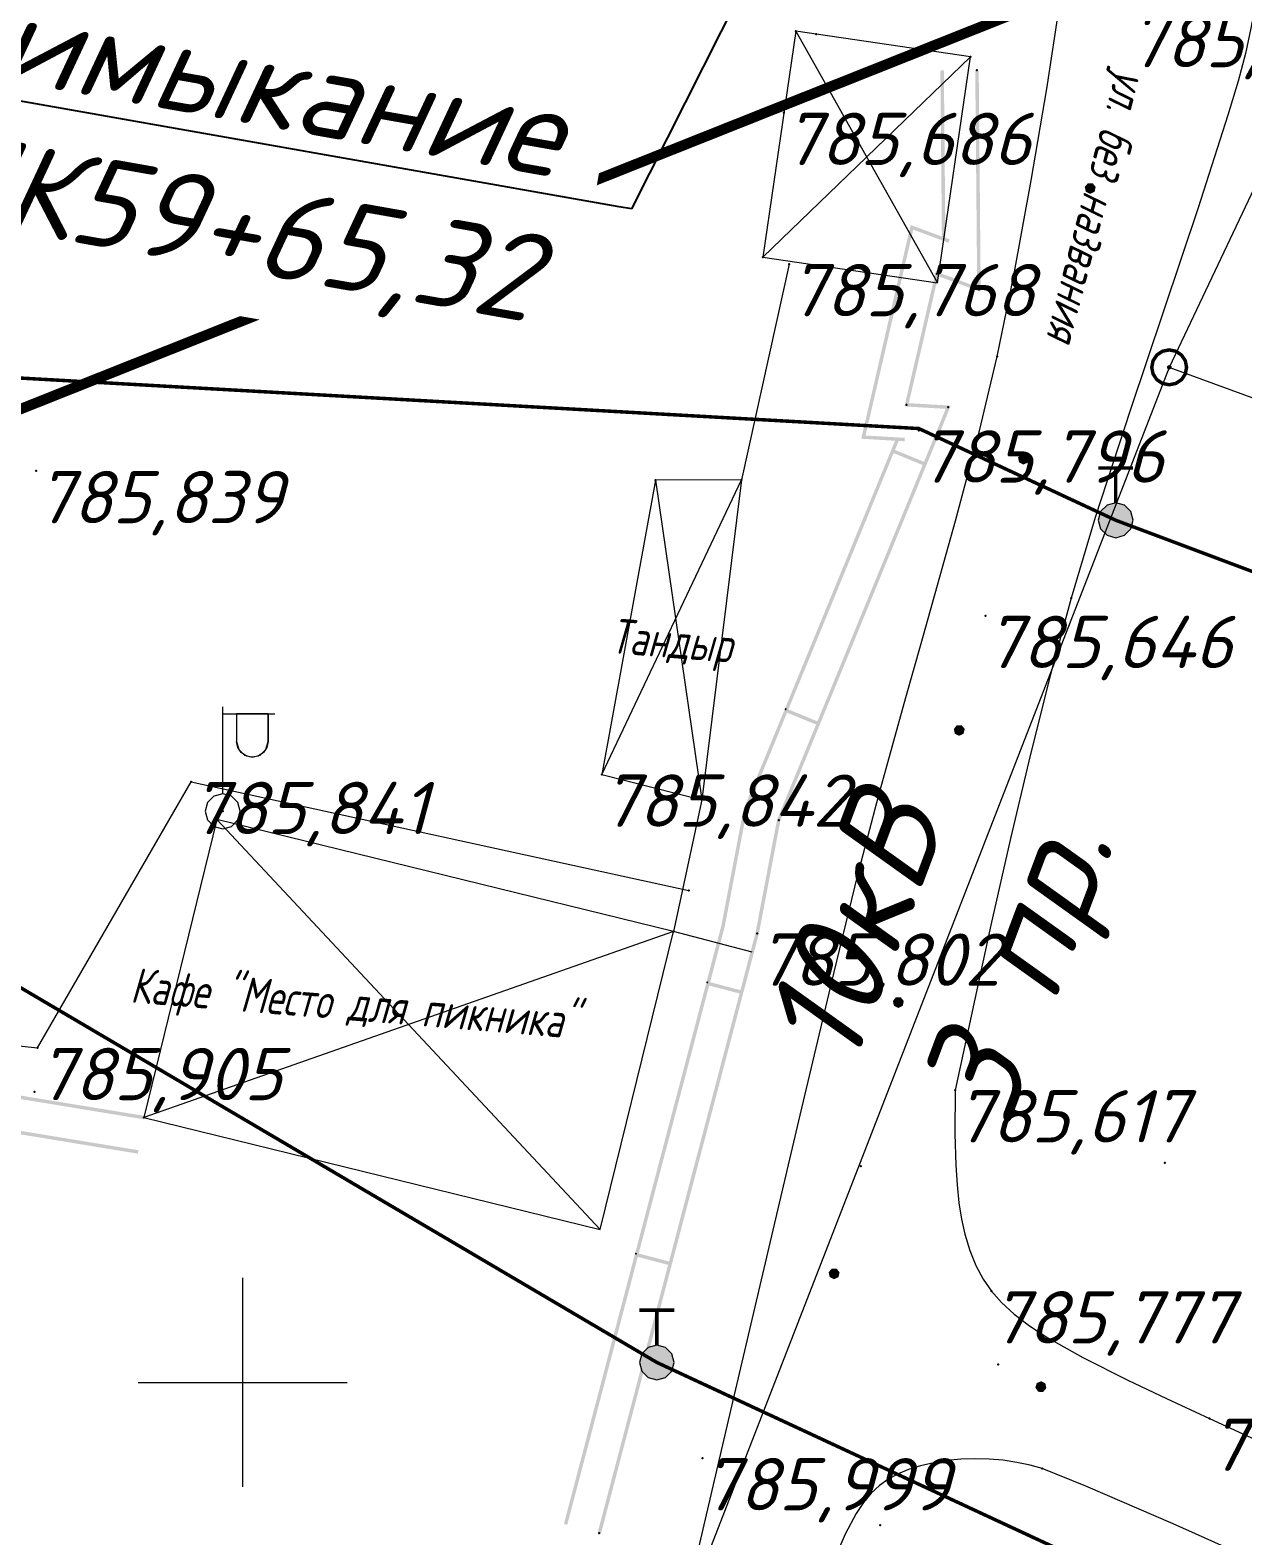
# Model space of a CAD drawing. Header units: metres. Extents: x 629572 to 645168, y 4785785 to 4790166.
# Drawn here: x 634293.9 to 634328.7, y 4788195.59 to 4788238.8 of the extents above; entities that cross this region are included whole.
import ezdxf
from ezdxf import colors
from ezdxf.entities.mleader import LeaderData, LeaderLine
from ezdxf.math import Vec2, Vec3

# ---------------------------------------------------------------- set-up
doc = ezdxf.new("R2010")
doc.units = ezdxf.units.M
doc.linetypes.add('Сплошная', pattern=[0])
doc.linetypes.add('Сплошная_0_50', pattern=[0])
doc.layers.get('0').update_dxf_attribs({"linetype": 'CONTINUOUS'})
for name, color, linetype in [('Дороги с покрытием (край_ бровка)', 7, 'CONTINUOUS'), ('Дороги с покрытием (осевая линия)', 7, 'CONTINUOUS'), ('Здания и строения', 7, 'CONTINUOUS'), ('каб.TNS+', 7, 'CONTINUOUS'), ('Кабельные столбики-сторожки', 7, 'CONTINUOUS'), ('красная линия', 7, 'CONTINUOUS'), ('Нурсултан', 7, 'CONTINUOUS'), ('Ограды каменные и жб (H более 1м) - по краю', 7, 'CONTINUOUS'), ('подпись съездов', 7, 'CONTINUOUS'), ('Сетка координатная', 7, 'CONTINUOUS'), ('Столбы железобетонные', 7, 'CONTINUOUS'), ('тест', 7, 'CONTINUOUS'), ('Тротуары и пешеходные дорожки (бордюр)', 7, 'CONTINUOUS'), ('Фонарь электр._ на мет.столб', 7, 'CONTINUOUS')]:
    doc.layers.add(name, color=color, linetype=linetype)
doc.layers.add('ЛЭП в.напряж.', color=10, linetype='SIL_KAB_VYSVOLT', lineweight=13)
doc.styles.add('ISOCPEUR', font='isocpeui.ttf')
doc.styles.get("Standard").update_dxf_attribs({"font": 'isocpeui.ttf'})
doc.linetypes.add('SIL_KAB_VYSVOLT', pattern='A,1.5,["<<",Standard,S=1.6,R=0,X=-1.5,Y=-0.8],5,0,1.5,[">>",Standard,S=1.6,R=0,X=-2.14,Y=-0.8],-2,8,-2', length=20)
doc.linetypes.add('TELEFON', pattern='A,8,["o",Standard,S=1,R=0,X=-4.33,Y=-0.34],-2', length=10)

# ---------------------------------------------------------------- blocks, each defined once
blk = doc.blocks.new('34 - 110.1.1 фонарь на  метал.столб')
at = {"color": 7, "linetype": 'Continuous', "lineweight": 0, "flags": 128}
for points in [[(0, 0.5), (0, 3)], [(0, 2.8), (1.5, 2.8)], [(0.4, 2.8), (0.4, 2)], [(1.3, 2.8), (1.3, 2)], [(1.3, 2), (1.266, 1.828), (1.168, 1.682), (1.022, 1.584), (0.85, 1.55), (0.678, 1.584), (0.532, 1.682), (0.434, 1.828), (0.4, 2)]]:
    blk.add_lwpolyline(points, dxfattribs=at)
at = {"color": 7, "linetype": 'Continuous', "lineweight": 0, "true_color": 0xffffff, "flags": 128}
blk.add_lwpolyline([(1.3, 2.8), (0.4, 2.8), (0.4, 2), (0.46, 1.775), (0.625, 1.61), (0.85, 1.55), (1.075, 1.61), (1.24, 1.775), (1.3, 2), (1.3, 2.8)], close=True, dxfattribs=at)
at = {"color": 7, "linetype": 'Continuous', "lineweight": 0, "flags": 128}
blk.add_lwpolyline([(0, 0.5), (-0.25, 0.433), (-0.433, 0.25), (-0.5, 0), (-0.433, -0.25), (-0.25, -0.433), (0, -0.5), (0.25, -0.433), (0.433, -0.25), (0.5, 0), (0.433, 0.25), (0.25, 0.433), (0, 0.5)], close=True, dxfattribs=at)
at = {"color": 7, "style": 'ISOCPEUR', "flags": 1}
for tag in ['X', 'Отметка', 'Имя объекта CREDO-III', 'Код объекта CREDO-III', 'Y']:
    blk.add_attdef(tag, (0, 0), '', height=2.5, dxfattribs=at)
blk = doc.blocks.new('26 - 108.1.1 опоры  жб d-1.0')
blk.add_hatch(color=7).paths.add_polyline_path([(0, 0.05), (-0.05, 0), (0, -0.05), (0.05, 0)])
at = {"color": 7, "linetype": 'Continuous', "lineweight": 0, "const_width": 0.1, "flags": 128}
blk.add_lwpolyline([(0, 0.5), (0.191, 0.462), (0.354, 0.354), (0.462, 0.191), (0.5, 0), (0.462, -0.191), (0.354, -0.354), (0.191, -0.462), (0, -0.5), (-0.191, -0.462), (-0.354, -0.354), (-0.462, -0.191), (-0.5, 0), (-0.462, 0.191), (-0.354, 0.354), (-0.191, 0.462), (0, 0.5)], close=True, dxfattribs=at)
at = {"color": 7, "linetype": 'Continuous', "lineweight": 0, "true_color": 0xffffff, "flags": 128}
blk.add_lwpolyline([(0, 0.5), (-0.25, 0.433), (-0.433, 0.25), (-0.5, 0), (-0.433, -0.25), (-0.25, -0.433), (0, -0.5), (0.25, -0.433), (0.433, -0.25), (0.5, 0), (0.433, 0.25), (0.25, 0.433), (0, 0.5)], close=True, dxfattribs=at)
at = {"color": 7, "linetype": 'Continuous', "lineweight": 0, "flags": 128}
for points in [[(0, 0.05), (-0.05, 0), (0, -0.05), (0.05, 0), (0, 0.05)], [(0, 0.05), (0.043, 0.025), (0.043, -0.025), (0, -0.05), (-0.043, -0.025), (-0.043, 0.025), (0, 0.05)]]:
    blk.add_lwpolyline(points, close=True, dxfattribs=at)
at = {"color": 7, "style": 'ISOCPEUR', "flags": 1}
for tag in ['Отметка(высота) верхнего провода', 'Отметка(высота) нижнего провода', 'X', 'Высота', 'Отметка', 'Имя объекта CREDO-III', 'Код объекта CREDO-III', 'Номер', 'Y']:
    blk.add_attdef(tag, (0, 0), '', height=2.5, dxfattribs=at)
blk = doc.blocks.new('1010 - 119.2 эл.кабел.столбики-сторожки')
blk.add_hatch(color=7).paths.add_polyline_path([(0, 0.5), (-0.25, 0.433), (-0.433, 0.25), (-0.5, 0), (-0.433, -0.25), (-0.25, -0.433), (0, -0.5), (0.25, -0.433), (0.433, -0.25), (0.5, 0), (0.433, 0.25), (0.25, 0.433), (0, 0.5)])
at = {"color": 7, "linetype": 'Continuous', "lineweight": 0, "const_width": 0.1, "flags": 128}
for points in [[(-0.5, 1.5), (0.5, 1.5)], [(0, 0.5), (0, 1.5)]]:
    blk.add_lwpolyline(points, dxfattribs=at)
at = {"color": 7, "linetype": 'Continuous', "lineweight": 0, "flags": 128}
blk.add_lwpolyline([(0, 0.5), (-0.25, 0.433), (-0.433, 0.25), (-0.5, 0), (-0.433, -0.25), (-0.25, -0.433), (0, -0.5), (0.25, -0.433), (0.433, -0.25), (0.5, 0), (0.433, 0.25), (0.25, 0.433), (0, 0.5)], close=True, dxfattribs=at)
at = {"color": 7, "style": 'ISOCPEUR', "flags": 1}
for tag in ['X', 'Отметка', 'Отметка', 'Имя объекта CREDO-III', 'Код объекта CREDO-III', 'Примечание', 'Тип попереч. профиля', 'Y']:
    blk.add_attdef(tag, (0, 0), '', height=2.5, dxfattribs=at)
blk = doc.blocks.new('Крест')
at = {"color": 0, "linetype": 'Continuous', "lineweight": 0, "flags": 128}
for points in [[(0, -1), (0, 1)], [(-1, 0), (1, 0)]]:
    blk.add_lwpolyline(points, dxfattribs=at)

msp = doc.modelspace()

# ---------------------------------------------------------------- hatches: boundary and pattern name
at = {"layer": 'Дороги с покрытием (осевая линия)'}
for points in [[(634324.164, 4788234.3), (634324.165, 4788234.295), (634324.19, 4788234.177), (634324.193, 4788234.168), (634324.198, 4788234.161), (634324.236, 4788234.142), (634324.315, 4788234.104), (634324.319, 4788234.113), (634324.323, 4788234.104), (634324.441, 4788234.159), (634324.437, 4788234.168), (634324.441, 4788234.159), (634324.447, 4788234.166), (634324.477, 4788234.292), (634324.467, 4788234.295), (634324.475, 4788234.301), (634324.41, 4788234.384), (634324.395, 4788234.403), (634324.393, 4788234.406), (634324.392, 4788234.407), (634324.387, 4788234.407), (634324.334, 4788234.4), (634324.322, 4788234.398), (634324.387, 4788234.407), (634324.257, 4788234.408), (634324.249, 4788234.405), (634324.167, 4788234.304)], [(634322.249, 4788226.534), (634322.25, 4788226.529), (634322.26, 4788226.531), (634322.25, 4788226.529), (634322.275, 4788226.411), (634322.277, 4788226.402), (634322.282, 4788226.395), (634322.32, 4788226.376), (634322.398, 4788226.336), (634322.403, 4788226.345), (634322.399, 4788226.338), (634322.398, 4788226.336), (634322.402, 4788226.334), (634322.404, 4788226.335), (634322.407, 4788226.336), (634322.525, 4788226.39), (634322.521, 4788226.399), (634322.531, 4788226.397), (634322.562, 4788226.523), (634322.563, 4788226.528), (634322.56, 4788226.532), (634322.496, 4788226.615), (634322.481, 4788226.635), (634322.479, 4788226.638), (634322.478, 4788226.639), (634322.473, 4788226.639), (634322.473, 4788226.637), (634322.473, 4788226.629), (634322.473, 4788226.639), (634322.343, 4788226.642), (634322.339, 4788226.642), (634322.335, 4788226.638), (634322.331, 4788226.63), (634322.302, 4788226.582), (634322.335, 4788226.638), (634322.252, 4788226.538)], [(634320.407, 4788218.75), (634320.404, 4788218.746), (634320.405, 4788218.742), (634320.415, 4788218.744), (634320.405, 4788218.742), (634320.432, 4788218.624), (634320.434, 4788218.615), (634320.44, 4788218.608), (634320.478, 4788218.59), (634320.557, 4788218.552), (634320.56, 4788218.559), (634320.558, 4788218.554), (634320.557, 4788218.552), (634320.561, 4788218.55), (634320.563, 4788218.551), (634320.566, 4788218.552), (634320.583, 4788218.564), (634320.62, 4788218.589), (634320.566, 4788218.552), (634320.683, 4788218.609), (634320.688, 4788218.616), (634320.717, 4788218.743), (634320.707, 4788218.745), (634320.717, 4788218.743), (634320.718, 4788218.747), (634320.715, 4788218.751), (634320.649, 4788218.833), (634320.633, 4788218.853), (634320.632, 4788218.855), (634320.63, 4788218.856), (634320.626, 4788218.856), (634320.626, 4788218.854), (634320.626, 4788218.846), (634320.626, 4788218.856), (634320.495, 4788218.856), (634320.488, 4788218.852), (634320.496, 4788218.846), (634320.488, 4788218.852), (634320.483, 4788218.844), (634320.476, 4788218.832), (634320.488, 4788218.852), (634320.407, 4788218.75), (634320.415, 4788218.744)], [(634318.659, 4788210.943), (634318.656, 4788210.939), (634318.657, 4788210.935), (634318.684, 4788210.817), (634318.687, 4788210.808), (634318.696, 4788210.81), (634318.687, 4788210.808), (634318.688, 4788210.803), (634318.692, 4788210.801), (634318.694, 4788210.806), (634318.696, 4788210.81), (634318.692, 4788210.801), (634318.73, 4788210.783), (634318.756, 4788210.771), (634318.757, 4788210.77), (634318.809, 4788210.745), (634318.814, 4788210.743), (634318.815, 4788210.744), (634318.818, 4788210.745), (634318.814, 4788210.754), (634318.811, 4788210.749), (634318.814, 4788210.754), (634318.818, 4788210.745), (634318.834, 4788210.753), (634318.831, 4788210.754), (634318.819, 4788210.757), (634318.815, 4788210.757), (634318.804, 4788210.76), (634318.8, 4788210.761), (634318.782, 4788210.765), (634318.8, 4788210.761), (634318.81, 4788210.758), (634318.819, 4788210.757), (634318.831, 4788210.754), (634318.836, 4788210.757), (634318.872, 4788210.783), (634318.831, 4788210.754), (634318.834, 4788210.753), (634318.935, 4788210.802), (634318.941, 4788210.809), (634318.931, 4788210.811), (634318.941, 4788210.809), (634318.969, 4788210.936), (634318.97, 4788210.941), (634318.967, 4788210.945), (634318.959, 4788210.938), (634318.967, 4788210.945), (634318.901, 4788211.026), (634318.885, 4788211.046), (634318.883, 4788211.048), (634318.882, 4788211.05), (634318.878, 4788211.05), (634318.878, 4788211.048), (634318.878, 4788211.041), (634318.878, 4788211.05), (634318.825, 4788211.041), (634318.812, 4788211.039), (634318.878, 4788211.05), (634318.747, 4788211.049), (634318.74, 4788211.045), (634318.747, 4788211.039), (634318.74, 4788211.045)], [(634316.817, 4788203.163), (634316.814, 4788203.159), (634316.815, 4788203.155), (634316.824, 4788203.157), (634316.815, 4788203.155), (634316.839, 4788203.037), (634316.841, 4788203.027), (634316.842, 4788203.022), (634316.846, 4788203.02), (634316.848, 4788203.025), (634316.85, 4788203.029), (634316.846, 4788203.02), (634316.884, 4788203.001), (634316.962, 4788202.961), (634316.966, 4788202.959), (634316.968, 4788202.96), (634316.971, 4788202.961), (634316.966, 4788202.97), (634316.971, 4788202.961), (634316.988, 4788202.972), (634317.026, 4788202.997), (634316.971, 4788202.961), (634317.089, 4788203.015), (634317.093, 4788203.017), (634317.095, 4788203.021), (634317.126, 4788203.147), (634317.117, 4788203.15), (634317.125, 4788203.156), (634317.061, 4788203.24), (634317.046, 4788203.26), (634317.044, 4788203.262), (634317.043, 4788203.263), (634317.038, 4788203.263), (634317.038, 4788203.262), (634317.038, 4788203.253), (634317.038, 4788203.263), (634316.908, 4788203.266), (634316.9, 4788203.263), (634316.895, 4788203.255), (634316.866, 4788203.207), (634316.9, 4788203.263)], [(634322.83, 4788199.73), (634322.834, 4788199.729), (634322.955, 4788199.725), (634322.965, 4788199.725), (634322.969, 4788199.725), (634322.973, 4788199.729), (634322.968, 4788199.732), (634322.965, 4788199.735), (634322.973, 4788199.729), (634323, 4788199.761), (634323.057, 4788199.828), (634323.049, 4788199.834), (634323.059, 4788199.836), (634323.052, 4788199.856), (634323.044, 4788199.878), (634323.059, 4788199.836), (634323.034, 4788199.964), (634323.033, 4788199.969), (634323.029, 4788199.971), (634323.024, 4788199.962), (634323.029, 4788199.971), (634322.914, 4788200.031), (634322.909, 4788200.022), (634322.905, 4788200.031), (634322.809, 4788199.989), (634322.786, 4788199.979), (634322.783, 4788199.977), (634322.782, 4788199.977), (634322.78, 4788199.972), (634322.747, 4788199.846), (634322.746, 4788199.842), (634322.749, 4788199.838), (634322.755, 4788199.831), (634322.794, 4788199.793), (634322.796, 4788199.792), (634322.794, 4788199.793), (634322.749, 4788199.838), (634322.827, 4788199.733), (634322.835, 4788199.739), (634322.827, 4788199.733)]]:
    msp.add_hatch(color=7, dxfattribs=at).paths.add_polyline_path(points)
at = {"layer": 'Ограды каменные и жб (H более 1м) - по краю'}
for points in [[(634320.058, 4788233.463), (634320.063, 4788232.876), (634320.093, 4788232.833), (634320.164, 4788232.732), (634320.165, 4788232.732), (634320.158, 4788233.464), (634320.132, 4788236.319), (634320.12, 4788237.642), (634320.076, 4788237.642), (634320.02, 4788237.641), (634320.032, 4788236.319)], [(634321.058, 4788233.472), (634321.076, 4788231.434), (634321.124, 4788231.367), (634321.105, 4788231.317), (634321.11, 4788231.315), (634321.178, 4788231.29), (634321.177, 4788231.362), (634321.158, 4788233.473), (634321.132, 4788236.329), (634321.12, 4788237.651), (634321.076, 4788237.651), (634321.02, 4788237.651), (634321.032, 4788236.328)], [(634320.272, 4788232.755), (634320.286, 4788232.794), (634319.167, 4788233.208), (634318.898, 4788232.045), (634318.493, 4788230.294), (634318.029, 4788228.286), (634317.749, 4788227.076), (634318.717, 4788227.018), (634318.625, 4788226.793), (634318.717, 4788226.755), (634318.823, 4788227.012), (634318.99, 4788227.002), (634318.994, 4788227.074), (634318.996, 4788227.102), (634318.863, 4788227.11), (634317.873, 4788227.168), (634318.126, 4788228.264), (634318.591, 4788230.272), (634318.995, 4788232.023), (634319.239, 4788233.075), (634320.251, 4788232.7)], [(634321.046, 4788231.445), (634319.938, 4788231.856), (634319.885, 4788231.876), (634319.872, 4788231.82), (634319.467, 4788230.069), (634319.003, 4788228.061), (634318.99, 4788228.004), (634319.049, 4788228), (634319.843, 4788227.953), (634320.174, 4788227.933), (634320.199, 4788227.949), (634320.212, 4788227.957), (634320.247, 4788227.979), (634320.205, 4788227.952), (634320.18, 4788227.937), (634320.174, 4788227.933), (634319.55, 4788226.413), (634319.642, 4788226.375), (634320.293, 4788227.96), (634320.32, 4788228.025), (634320.25, 4788228.029), (634319.849, 4788228.053), (634319.114, 4788228.096), (634319.081, 4788228.071), (634319.052, 4788228.05), (634319.078, 4788228.07), (634319.08, 4788228.071), (634319.114, 4788228.096), (634319.565, 4788230.046), (634319.957, 4788231.742), (634321.058, 4788231.334), (634321.105, 4788231.317), (634321.123, 4788231.364), (634321.124, 4788231.367), (634321.123, 4788231.367), (634321.089, 4788231.416), (634321.084, 4788231.423), (634321.054, 4788231.466)], [(634317.387, 4788220.885), (634318.472, 4788223.527), (634319.623, 4788226.329), (634319.577, 4788226.348), (634319.623, 4788226.329), (634319.642, 4788226.375), (634319.596, 4788226.394), (634318.671, 4788226.774), (634318.625, 4788226.793), (634318.606, 4788226.747), (634317.455, 4788223.945), (634316.37, 4788221.303), (634315.566, 4788219.347), (634315.658, 4788219.309), (634316.462, 4788221.265), (634317.547, 4788223.907), (634318.679, 4788226.663), (634319.512, 4788226.321), (634318.38, 4788223.565), (634317.295, 4788220.923), (634316.491, 4788218.967), (634316.583, 4788218.929)], [(634315.334, 4788216.15), (634315.332, 4788216.145), (634315.331, 4788216.14), (634315.325, 4788216.107), (634314.79, 4788213.302), (634314.712, 4788212.891), (634314.281, 4788211.253), (634314.378, 4788211.228), (634314.809, 4788212.867), (634314.81, 4788212.869), (634314.81, 4788212.871), (634314.889, 4788213.283), (634315.423, 4788216.089), (634315.428, 4788216.117), (634315.427, 4788216.117), (634315.427, 4788216.117), (634315.427, 4788216.117), (634315.428, 4788216.117), (634316.564, 4788218.883), (634316.583, 4788218.929), (634316.537, 4788218.948), (634315.612, 4788219.328), (634315.593, 4788219.282), (634315.547, 4788219.301), (634314.409, 4788216.53), (634314.368, 4788216.432), (634314.349, 4788216.327), (634314.342, 4788216.294), (634313.808, 4788213.489), (634313.736, 4788213.112), (634313.314, 4788211.508), (634313.411, 4788211.482), (634313.834, 4788213.09), (634313.757, 4788213.107), (634313.747, 4788213.11), (634313.754, 4788213.108), (634313.762, 4788213.106), (634313.834, 4788213.09), (634313.906, 4788213.47), (634314.44, 4788216.276), (634314.447, 4788216.309), (634314.465, 4788216.403), (634314.501, 4788216.492), (634315.62, 4788219.216), (634316.453, 4788218.874)], [(634315.612, 4788219.328), (634315.566, 4788219.347), (634315.547, 4788219.301), (634315.593, 4788219.282)], [(634312.867, 4788205.488), (634313.594, 4788208.25), (634314.365, 4788211.18), (634314.378, 4788211.228), (634314.329, 4788211.241), (634313.362, 4788211.495), (634313.35, 4788211.447), (634313.301, 4788211.46), (634312.53, 4788208.53), (634311.803, 4788205.768), (634311.265, 4788203.723), (634311.362, 4788203.698), (634311.9, 4788205.743), (634312.627, 4788208.505), (634313.385, 4788211.386), (634314.256, 4788211.157), (634313.497, 4788208.276), (634312.77, 4788205.514), (634312.232, 4788203.469), (634312.329, 4788203.443)], [(634313.362, 4788211.495), (634313.314, 4788211.508), (634313.301, 4788211.46), (634313.35, 4788211.447)], [(634295.082, 4788207.99), (634292.264, 4788208.453), (634289.275, 4788208.944), (634289.226, 4788208.952), (634289.217, 4788208.903), (634289.267, 4788208.895), (634289.217, 4788208.903), (634289.055, 4788207.916), (634289.047, 4788207.867), (634289.097, 4788207.859), (634292.086, 4788207.368), (634294.904, 4788206.905), (634296.991, 4788206.562), (634297.007, 4788206.661), (634294.92, 4788207.003), (634292.102, 4788207.466), (634289.162, 4788207.949), (634289.308, 4788208.837), (634292.248, 4788208.354), (634295.066, 4788207.892), (634297.153, 4788207.549), (634297.169, 4788207.647)], [(634310.818, 4788197.704), (634311.545, 4788200.466), (634312.316, 4788203.395), (634312.267, 4788203.407), (634312.316, 4788203.395), (634312.329, 4788203.443), (634312.28, 4788203.456), (634311.313, 4788203.71), (634311.3, 4788203.662), (634311.252, 4788203.675), (634310.481, 4788200.746), (634309.754, 4788197.984), (634309.216, 4788195.938), (634309.312, 4788195.913), (634309.851, 4788197.958), (634310.578, 4788200.72), (634311.336, 4788203.601), (634312.206, 4788203.372), (634311.448, 4788200.491), (634310.721, 4788197.729), (634310.183, 4788195.684), (634310.279, 4788195.658)], [(634311.313, 4788203.71), (634311.265, 4788203.723), (634311.252, 4788203.675), (634311.3, 4788203.662)]]:
    msp.add_hatch(color=7, dxfattribs=at).paths.add_polyline_path(points)

# ---------------------------------------------------------------- linework, layer by layer
at = {"layer": 'Дороги с покрытием (край_ бровка)', "color": 251, "linetype": 'Сплошная', "lineweight": 0, "true_color": 0x636466, "flags": 128}
for points in [[(634311.245, 4788187.552), (634311.806, 4788189.874), (634312.365, 4788192.196), (634312.919, 4788194.52), (634313.742, 4788198.043), (634314.115, 4788199.641), (634315.995, 4788207.665), (634316.962, 4788211.731), (634317.653, 4788214.558), (634318.244, 4788216.824), (634319.027, 4788219.647), (634319.469, 4788221.205), (634320.458, 4788224.721), (634321.141, 4788227.306), (634321.646, 4788229.438), (634322.124, 4788231.764), (634322.628, 4788234.486), (634323.073, 4788237.113), (634323.452, 4788239.568), (634323.723, 4788241.587), (634323.802, 4788242.327), (634323.841, 4788242.861), (634323.848, 4788243.307), (634323.831, 4788243.763), (634323.789, 4788244.228), (634323.723, 4788244.697), (634323.636, 4788245.158), (634323.527, 4788245.617), (634323.397, 4788246.071), (634323.247, 4788246.516), (634323.076, 4788246.953), (634322.887, 4788247.375), (634322.681, 4788247.778), (634322.46, 4788248.16), (634322.219, 4788248.524), (634321.928, 4788248.91), (634321.588, 4788249.321), (634321.196, 4788249.759), (634320.407, 4788250.569), (634319.425, 4788251.502), (634317.401, 4788253.318), (634317.401, 4788253.318)], [(634338.089, 4788251.977), (634337.892, 4788252.002), (634337.659, 4788251.994), (634337.408, 4788251.962), (634337.219, 4788251.937), (634336.981, 4788251.921), (634336.785, 4788251.935), (634336.573, 4788252), (634336.122, 4788252.183), (634335.826, 4788252.306), (634334.991, 4788252.623), (634334.321, 4788252.82), (634333.912, 4788252.894), (634333.565, 4788252.913), (634333.277, 4788252.876), (634333.048, 4788252.784), (634332.82, 4788252.616), (634332.564, 4788252.371), (634332.286, 4788252.053), (634331.991, 4788251.671), (634331.703, 4788251.256), (634331.414, 4788250.801), (634331.133, 4788250.321), (634330.868, 4788249.828), (634330.614, 4788249.308), (634330.391, 4788248.802), (634330.205, 4788248.321), (634330.059, 4788247.874), (634329.951, 4788247.427), (634329.852, 4788246.858), (634329.76, 4788246.152), (634329.666, 4788245.25), (634329.551, 4788243.949), (634329.338, 4788241.661), (634329.214, 4788240.606), (634329.081, 4788239.681), (634328.934, 4788238.857), (634328.772, 4788238.125), (634328.562, 4788237.339), (634328.272, 4788236.36), (634327.416, 4788233.699), (634326.42, 4788230.732), (634325.473, 4788227.914), (634324.466, 4788224.816), (634323.772, 4788222.5), (634323.164, 4788220.246), (634322.555, 4788217.825), (634322.028, 4788215.602), (634321.466, 4788213.114), (634320.442, 4788208.385), (634320.442, 4788208.385), (634320.437, 4788207.131), (634320.46, 4788206.232), (634320.497, 4788205.667), (634320.553, 4788205.154), (634320.629, 4788204.684), (634320.725, 4788204.251), (634320.867, 4788203.78), (634321.04, 4788203.352), (634321.245, 4788202.965), (634321.484, 4788202.616), (634321.772, 4788202.291), (634322.137, 4788201.961), (634322.581, 4788201.625), (634323.108, 4788201.278), (634324.105, 4788200.71), (634325.398, 4788200.064), (634326.513, 4788199.541), (634327.744, 4788198.961), (634329.176, 4788198.301), (634331.853, 4788197.115), (634333.531, 4788196.377), (634338.272, 4788194.288), (634341.865, 4788192.677), (634344.658, 4788191.389), (634347.435, 4788190.061), (634350.955, 4788188.342), (634355.895, 4788185.902), (634358.108, 4788184.806), (634365.272, 4788181.293), (634375.772, 4788176.229), (634389.263, 4788169.748), (634399.398, 4788164.922), (634402.468, 4788163.496), (634405.759, 4788161.993), (634412.151, 4788159.131), (634418.558, 4788156.302)], [(634391.322, 4788155.938), (634391.771, 4788158.304), (634391.966, 4788159.442), (634392.097, 4788160.345), (634392.176, 4788161.164), (634392.176, 4788161.733), (634392.144, 4788161.967), (634392.087, 4788162.208), (634392.008, 4788162.453), (634391.906, 4788162.701), (634391.653, 4788163.168), (634391.336, 4788163.607), (634390.97, 4788163.996), (634390.576, 4788164.313), (634389.72, 4788164.833), (634388.018, 4788165.812), (634383.363, 4788168.413), (634380.8, 4788169.812), (634378.672, 4788170.948), (634376.575, 4788172.03), (634373.822, 4788173.417), (634368.535, 4788176.038), (634368.346, 4788176.132), (634363.798, 4788178.39), (634360.243, 4788180.21), (634359.644, 4788180.52), (634356.693, 4788182.039), (634354.801, 4788182.995), (634353.121, 4788183.822), (634348.933, 4788185.818), (634344.025, 4788188.107), (634339.102, 4788190.363), (634333.132, 4788193.065), (634326.701, 4788195.937), (634324.198, 4788197.022), (634322.942, 4788197.524), (634322.593, 4788197.625), (634322.218, 4788197.705), (634321.825, 4788197.763), (634321.419, 4788197.797), (634321.012, 4788197.807), (634320.607, 4788197.793), (634320.211, 4788197.755), (634319.83, 4788197.695), (634319.451, 4788197.609), (634319.102, 4788197.499), (634318.787, 4788197.368), (634318.509, 4788197.217), (634318.268, 4788197.041), (634318.038, 4788196.821), (634317.818, 4788196.554), (634317.605, 4788196.239), (634317.284, 4788195.644), (634316.948, 4788194.871), (634316.701, 4788194.236), (634316.394, 4788193.457), (634316.101, 4788192.703), (634315.734, 4788191.673), (634314.908, 4788189.198), (634313.999, 4788186.376)]]:
    msp.add_lwpolyline(points, dxfattribs=at)
at = {"layer": 'Здания и строения', "color": 8, "linetype": 'Сплошная', "lineweight": 0, "flags": 128}
for points in [[(634320.884, 4788238.033), (634315.868, 4788238.766), (634314.921, 4788232.281), (634319.937, 4788231.548), (634320.884, 4788238.033)], [(634312.358, 4788212.934), (634299.259, 4788216.148), (634297.161, 4788207.598), (634310.26, 4788204.384), (634312.358, 4788212.934)]]:
    msp.add_lwpolyline(points, close=True, dxfattribs=at)
for points in [[(634315.676, 4788232.089), (634314.311, 4788225.896), (634313.174, 4788216.712), (634312.358, 4788212.934)], [(634310.304, 4788217.442), (634314.311, 4788225.896)], [(634314.311, 4788225.896), (634311.848, 4788225.887), (634310.304, 4788217.442), (634313.174, 4788216.712)], [(634311.848, 4788225.887), (634313.174, 4788216.712)], [(634314.619, 4788212.339), (634312.358, 4788212.934)]]:
    msp.add_lwpolyline(points, dxfattribs=at)
at = {"layer": 'каб.TNS+', "color": 3, "linetype": 'TELEFON', "lineweight": 13, "true_color": 0x00e600, "const_width": 0.1, "flags": 128}
msp.add_lwpolyline([(633230.144, 4788389.592), (633344.729, 4788403.854), (633409.357, 4788391.818), (633420.009, 4788387.98), (633437.054, 4788383.297), (633526.334, 4788366.901), (633634.565, 4788348.248), (633710.126, 4788332.171), (634104.681, 4788238.498), (634261.231, 4788230.403), (634311.884, 4788200.571), (634417.542, 4788151.457), (634579.568, 4788156.544), (634633.9, 4788158.034), (634644.582, 4788158.401), (634694.097, 4788152.282), (634733.066, 4788146.767), (634775.286, 4788140.461), (634799.265, 4788136.502), (635093.223, 4788078.935), (635226.392, 4788062.853), (635399.922, 4788029.549), (635484.356, 4788023.579), (635569.309, 4788012.235), (635621.709, 4788004.851), (635666.94, 4787992.952), (635740.027, 4787980.176), (635779.914, 4787970.332), (635826.581, 4787957.347), (635853.488, 4787947.661), (635872.702, 4787940.068), (635991.537, 4787886.465), (636187.111, 4787806.711), (636209.235, 4787765.084), (636377.357, 4787726.52), (636432.925, 4787741.365), (636490.651, 4787769.031), (636568.713, 4787804.041), (636646.25, 4787818.683), (636712.558, 4787826.654), (636770.215, 4787836.87), (636964.065, 4787865.88), (637090.976, 4787866.86), (637407.809, 4787914.614), (637650.17, 4787988.245), (637701.732, 4787996.925), (637736.588, 4788004.318), (637781.106, 4788015.857), (637823.812, 4788025.287), (637840.147, 4788027.841), (637887.457, 4788037.971), (637924.534, 4788044.77), (637950.054, 4788039.488), (637995.293, 4788042.79), (638160.082, 4788128.557), (638321.49, 4788202.495), (638407.595, 4788245.637), (638451.902, 4788258.85), (638484.142, 4788264.993), (638492.947, 4788261.65)], dxfattribs=at)
at = {"layer": 'каб.TNS+', "color": 6, "linetype": 'TELEFON', "lineweight": 13, "const_width": 0.1, "flags": 128}
msp.add_lwpolyline([(638270.813, 4788133.687), (638193.602, 4788131.619), (638153.084, 4788130.094), (638066.482, 4788100.947), (638011.526, 4788045.935), (637996.5, 4788029.801), (637969.259, 4788028.232), (637969.23, 4788028.22), (637841.587, 4788016.866), (637760.758, 4788016.467), (637732.657, 4788017.43), (637667.163, 4787999.785), (637401.194, 4787932.441), (637269.927, 4787888.302), (637194.391, 4787823.922), (637136.709, 4787814.283), (637106.654, 4787810.567), (637089.638, 4787810.171), (637089.366, 4787910.212), (637066.761, 4787905.912), (636843.379, 4787868.532), (636788.513, 4787860.262), (636774.562, 4787887.226), (636711.899, 4787881.167), (636657.533, 4787873.006), (636554.764, 4787861.122), (636455.777, 4787831.223), (636434.918, 4787824.966), (636416.624, 4787808.72), (636304.267, 4787782.705), (636233.862, 4787772.269), (635989.861, 4787902.068), (635945.642, 4787983.21), (635945.279, 4787983.355), (635812.858, 4788009.948), (635741.502, 4788016.521), (635712.29, 4787997.799), (635689.435, 4787995.075), (635667.22, 4787994.642), (635660.21, 4788000.063), (635653.349, 4788024.57), (635563.056, 4788041.532), (635535.772, 4788046.908), (635514.092, 4788048.218), (635461.147, 4788049.694), (635402.158, 4788048.433), (635373.969, 4788051.91), (635330.663, 4788064.144), (635313.968, 4788070.275), (635301.548, 4788073.802), (635278.035, 4788082.722), (635224.613, 4788093.935), (635167.176, 4788095.166), (635130.187, 4788107.039), (635066.497, 4788114.071), (634802.661, 4788156.699), (634778.924, 4788160.199), (634765.28, 4788169.733), (634733.564, 4788170.831), (634651.904, 4788174.166), (634647.104, 4788179.829), (634433.393, 4788210.198), (634430.739, 4788207.656), (634426.743, 4788204.448), (634376.589, 4788205.395), (634325.052, 4788224.737), (634319.402, 4788227.368), (634104.504, 4788239.441), (633705.81, 4788334.102)], dxfattribs=at)
at = {"layer": 'красная линия', "color": 1, "linetype": 'Сплошная_0_50', "lineweight": 0, "true_color": 0xff0000, "const_width": 0.3, "elevation": 794.579, "flags": 128}
msp.add_lwpolyline([(635320.137, 4788059.506), (634985.355, 4788102.587), (634940.044, 4788116.908), (634898.849, 4788132.114), (634827.353, 4788142.613), (634829.041, 4788150.889), (634803.75, 4788153.197), (634741.75, 4788165.398), (634643.038, 4788172.889), (634637.145, 4788183.115), (634482.541, 4788213.707), (634442.553, 4788220.511), (634430.34, 4788211.192), (634409.151, 4788208.211), (634377.252, 4788213.601), (634364.752, 4788234.811), (634327.948, 4788241.586), (634037.251, 4788125.906), (633755.75, 4787960.189), (633740.048, 4787969.79), (633706.25, 4787916.702), (633678.555, 4787933.292), (633731.66, 4788017.386), (633754.949, 4788053.689), (633734.646, 4788065.299), (633749.642, 4788090.416), (633730.852, 4788097.487), (633705.25, 4788109.889), (633734.851, 4788214.392), (633702.738, 4788216.909), (633716.652, 4788255.713), (633682.838, 4788267.798), (633706.754, 4788323.81), (633460.25, 4788373.303), (633402.451, 4788382.295), (633380.345, 4788382.293), (633352.451, 4788386.192), (633331.041, 4788408.309), (633256.053, 4788419.898), (633167.836, 4788431.414), (633120.156, 4788439.093), (633026.641, 4788457.114), (632680.743, 4788510.71), (632641.247, 4788516.793)], dxfattribs=at)
at = {"layer": 'ЛЭП в.напряж.', "lineweight": 13}
for points in [[(634358.438, 4788339.335), (634355.692, 4788290.529), (634326.586, 4788229.124), (634310.6, 4788187.999)], [(634861.205, 4788065.116), (634848.368, 4788099.559), (634833.794, 4788140.681), (634781.231, 4788149.999), (634724.582, 4788158.953), (634664.876, 4788171.136), (634648.579, 4788163.798), (634634.207, 4788166.521), (634583.43, 4788169.564), (634515.805, 4788176.383), (634445.495, 4788202.638), (634424.908, 4788201.23), (634379.676, 4788209.63), (634326.586, 4788229.124)]]:
    msp.add_lwpolyline(points, dxfattribs=at)
at = {"layer": 'Нурсултан', "color": 251, "linetype": 'Сплошная', "lineweight": 0, "flags": 128}
for points in [[(634315.868, 4788238.766), (634319.937, 4788231.548)], [(634320.884, 4788238.033), (634314.921, 4788232.281)], [(634299.259, 4788216.148), (634310.26, 4788204.384)], [(634312.358, 4788212.934), (634297.161, 4788207.598)]]:
    msp.add_lwpolyline(points, dxfattribs=at)
at = {"layer": 'Нурсултан', "color": 7}
for p in [(634315.868, 4788238.766, -1.009), (634316.454, 4788238.68, -1.014), (634320.355, 4788238.685, -1.037), (634320.884, 4788238.033, -0.967), (634321.07, 4788237.651, -0.926), (634315.527, 4788236.429, -0.991), (634314.921, 4788232.281, -0.959), (634315.676, 4788232.089, -0.909), (634319.921, 4788231.809, -0.71), (634321.127, 4788231.362, -0.814), (634321.646, 4788229.438, -0.964), (634326.586, 4788229.124, -0.886), (634319.052, 4788228.05, -0.709), (634320.247, 4788227.979, -0.899), (634319.404, 4788227.316, -0.881), (634294.074, 4788226.15, -0.838), (634311.848, 4788225.887, -0.864), (634314.311, 4788225.896, -0.728), (634325.052, 4788224.737, -1.038), (634323.772, 4788222.5, -0.995), (634321.313, 4788221.995, -1.031), (634298.516, 4788217.23, -0.836), (634310.304, 4788217.442, -0.835), (634299.424, 4788216.387, -0.83), (634313.174, 4788216.712, -0.977), (634299.259, 4788216.148, -0.794), (634299.854, 4788216.002, -0.798), (634315.38, 4788216.131, -0.948), (634317.653, 4788214.558, -0.97), (634312.803, 4788214.116, -0.907), (634312.358, 4788212.934, -0.922), (634314.761, 4788212.88, -0.875), (634294.112, 4788209.597, -0.772), (634294.023, 4788208.339, -0.804), (634320.442, 4788208.385, -1.06), (634297.161, 4788207.598, -0.74), (634317.733, 4788206.2, -0.947), (634326.458, 4788206.297, -1.054), (634321.484, 4788202.616, -0.9), (634311.884, 4788200.571, -0.964), (634321.679, 4788200.512, -0.869), (634327.744, 4788198.961, -0.877), (634313.195, 4788197.828, -0.678), (634322.942, 4788197.524, -0.834), (634318.509, 4788197.217, -0.841), (634310.231, 4788195.671, -0.852), (634318.292, 4788195.904, -0.735)]:
    msp.add_point(p, dxfattribs=at)
at = {"layer": 'тест', "color": 7}
for p in [(634316.454, 4788238.68, 785.663), (634320.355, 4788238.685, 785.64), (634320.884, 4788238.033, 785.71), (634314.921, 4788232.281, 785.718), (634315.676, 4788232.089, 785.768), (634294.074, 4788226.15, 785.839), (634311.848, 4788225.887, 785.813), (634314.311, 4788225.896, 785.949), (634298.516, 4788217.23, 785.841), (634310.304, 4788217.442, 785.842), (634299.424, 4788216.387, 785.847), (634313.174, 4788216.712, 785.7), (634299.854, 4788216.002, 785.879), (634315.38, 4788216.131, 785.729), (634312.803, 4788214.116, 785.77), (634312.358, 4788212.934, 785.755), (634314.761, 4788212.88, 785.802), (634294.112, 4788209.597, 785.905), (634294.023, 4788208.339, 785.873), (634297.161, 4788207.598, 785.937)]:
    msp.add_point(p, dxfattribs=at)
at = {"layer": 'Тротуары и пешеходные дорожки (бордюр)', "color": 7, "linetype": 'Сплошная', "lineweight": 0, "flags": 128}
msp.add_lwpolyline([(634262.449, 4788228.094), (634266.223, 4788222.654), (634272.916, 4788212.976), (634289.342, 4788210.111), (634294.112, 4788209.597), (634298.516, 4788217.23), (634312.803, 4788214.116)], dxfattribs=at)

# ---------------------------------------------------------------- block references
at = {"layer": 'Кабельные столбики-сторожки', "color": 7, "linetype": 'Continuous'}
for p in [(634325.052, 4788224.737), (634311.884, 4788200.571)]:
    msp.add_blockref('1010 - 119.2 эл.кабел.столбики-сторожки', p, dxfattribs=at)
at = {"layer": 'Сетка координатная', "color": 136, "linetype": 'Continuous', "true_color": 0x008080, "xscale": 3, "yscale": 3}
msp.add_blockref('Крест', (634300, 4788200), dxfattribs=at)
at = {"layer": 'Столбы железобетонные', "color": 7, "linetype": 'Continuous'}
msp.add_blockref('26 - 108.1.1 опоры  жб d-1.0', (634326.586, 4788229.124), dxfattribs=at)
at = {"layer": 'Фонарь электр._ на мет.столб', "color": 7, "linetype": 'Continuous'}
msp.add_blockref('34 - 110.1.1 фонарь на  метал.столб', (634299.424, 4788216.387), dxfattribs=at)

# ---------------------------------------------------------------- texts
at = {"layer": 'Здания и строения', "color": 0, "style": 'ISOCPEUR', "width": 0.75}
for s, rotation, p in [('ул. без названия', 255.3347, (634325.071, 4788237.699, 795)), ('Тандыр', 355.3347, (634310.546, 4788220.929)), ('Кафе "Место для пикника"', 355.3347, (634296.759, 4788210.903))]:
    msp.add_text(s, height=1, rotation=rotation, dxfattribs=at).set_placement(p)
at = {"layer": 'ЛЭП в.напряж.', "color": 1, "insert": (634322.665, 4788206.956), "char_height": 2.8505, "attachment_point": 7, "rotation": 69.4356, "style": 'ISOCPEUR'}
msp.add_mtext('10кВ\\P3 пр.', dxfattribs=at)
at = {"layer": 'Нурсултан', "color": 251, "char_height": 1.5, "attachment_point": 1, "style": 'ISOCPEUR'}
for s, insert in [('785,781', (634325.436, 4788239.236, -0.896)), ('785,686', (634315.527, 4788236.429, -0.991)), ('785,768', (634315.676, 4788232.089, -0.909)), ('785,796', (634319.404, 4788227.316, -0.881)), ('785,839', (634294.074, 4788226.15, -0.838)), ('785,646', (634321.313, 4788221.995, -1.031)), ('785,841', (634298.516, 4788217.23, -0.836)), ('785,842', (634310.304, 4788217.442, -0.835)), ('785,802', (634314.761, 4788212.88, -0.875)), ('785,905', (634294.112, 4788209.597, -0.772)), ('785,617', (634320.442, 4788208.385, -1.06)), ('785,777', (634321.484, 4788202.616, -0.9)), ('785,800', (634327.744, 4788198.961, -0.877)), ('785,999', (634313.195, 4788197.828, -0.678))]:
    msp.add_mtext(s, dxfattribs=dict(at, insert=insert))

# ---------------------------------------------------------------- next in the draw order: leaders
at = {"layer": 'подпись съездов'}
ml = msp.add_multileader_mtext('Standard', dxfattribs=at)
ml.set_content('Примыкание^JПК59+65,32', color=256, style='ISOCPEUR')
ml.set_leader_properties()
ml.build(insert=Vec2(0, 0))
ml.multileader.update_dxf_attribs({"text_right_attachment_type": 6, "dogleg_length": 0.36, "arrow_head_size": 0})
ctx = ml.context
ctx.base_point, ctx.char_height, ctx.arrow_head_size, ctx.plane_origin, ctx.plane_x_axis, ctx.plane_y_axis = Vec3(634288.267, 4788239.244), 2.53, 0, Vec3(634322.026, 4788255.583), Vec3(0.984808, -0.173648), Vec3(0.173648, 0.984808)
ctx.right_attachment, ctx.text_align_type = 6, 2
notes = []
notes.append((ctx, [(1, (1, 1, 0), (634311.152, 4788233.668), (-0.984808, 0.173648), 0.36, [(0, [(634322.25, 4788255.631)], 0, [])])]))
ctx.mtext.insert, ctx.mtext.text_direction, ctx.mtext.rotation, ctx.mtext.alignment, ctx.mtext.flow_direction = Vec3(634309.355, 4788237.067), Vec3(0.984808, -0.173648), 6.108652, 3, 5
ctx.mtext.has_bg_fill, ctx.mtext.bg_color, ctx.mtext.bg_scale_factor, ctx.mtext.bg_transparency, ctx.mtext.use_window_bg_color = 1, -1027028792, 1.5, 0, 1
for ctx, leaders in notes:
    for number, flags, end, landing, length, lines in leaders:
        leader = LeaderData()
        leader.index, (leader.has_last_leader_line, leader.has_dogleg_vector, leader.attachment_direction) = number, flags
        leader.last_leader_point, leader.dogleg_vector, leader.dogleg_length = Vec3(end), Vec3(landing), length
        for number, points, colour, breaks in lines:
            line = LeaderLine()
            line.index, line.vertices, line.color, line.breaks = number, Vec3.list(points), colors.encode_raw_color(colour), breaks
            leader.lines.append(line)
        ctx.leaders.append(leader)

doc.saveas('drawing.dxf')
